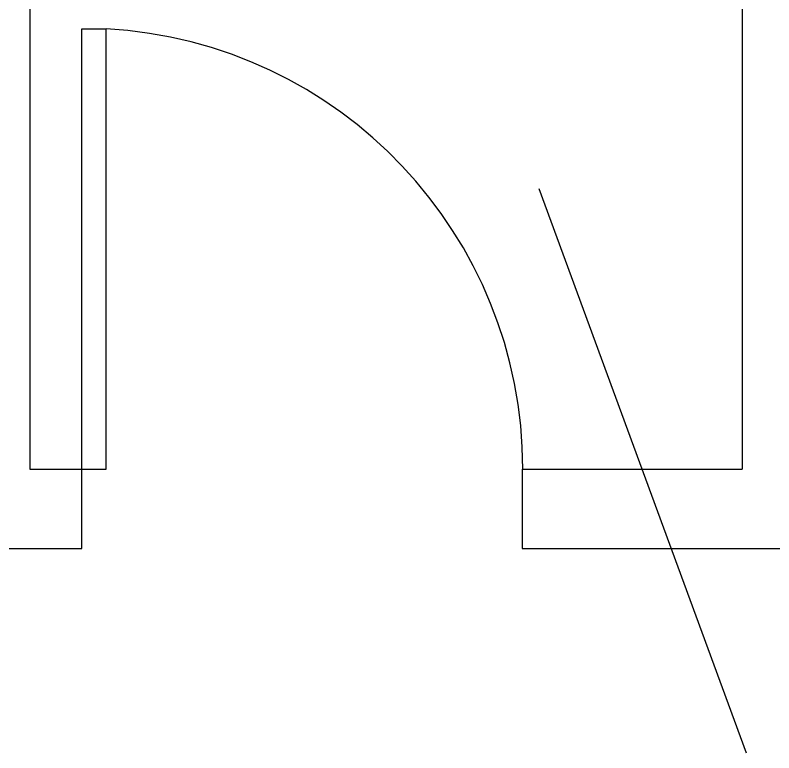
# Model space of a CAD drawing. Extents: x 338 to 7662, y 1527 to 4803.
# Drawn here: x 3754.3 to 3816.3, y 3064 to 3124.4 of the extents above; entities that cross this region are included whole.
import ezdxf

# ---------------------------------------------------------------- set-up
doc = ezdxf.new("R2010")
doc.units = 0
doc.header["$LTSCALE"] = 96
doc.header["$MEASUREMENT"] = 0
for name, color, linetype in [('A-ANNO-TX192', 4, 'CONTINUOUS'), ('A-DOOR', 2, 'CONTINUOUS'), ('A-WALL-FULL', 6, 'CONTINUOUS')]:
    doc.layers.add(name, color=color, linetype=linetype)

msp = doc.modelspace()

# ---------------------------------------------------------------- linework, layer by layer
at = {"layer": 'A-ANNO-TX192'}
msp.add_line((3797.11119, 3110.18753), (3814.08565, 3064.02967), dxfattribs=at)
at = {"layer": 'A-DOOR'}
for p, q in [((3759.75, 3123.2611), (3761.75, 3123.2611)), ((3759.75, 3087.25), (3759.75, 3123.2611)), ((3761.75, 3087.25), (3761.75, 3123.2611)), ((3759.75, 3087.25), (3761.75, 3087.25))]:
    msp.add_line(p, q, dxfattribs=at)
msp.add_arc((3759.75, 3087.25), 36.06659, 0, 86.8211478, dxfattribs=at)
at = {"layer": 'A-WALL-FULL'}
for p, q in [((3755.5, 3159.25), (3755.5, 3087.25)), ((3813.75, 3159.25), (3813.75, 3087.25)), ((3755.5, 3087.25), (3759.75, 3087.25)), ((3759.75, 3080.75), (3759.75, 3087.25)), ((3795.75, 3087.25), (3795.75, 3080.75)), ((3795.75, 3087.25), (3813.75, 3087.25)), ((3697.5, 3080.75), (3759.75, 3080.75)), ((3795.75, 3080.75), (4275.875, 3080.75))]:
    msp.add_line(p, q, dxfattribs=at)

doc.saveas('drawing.dxf')
